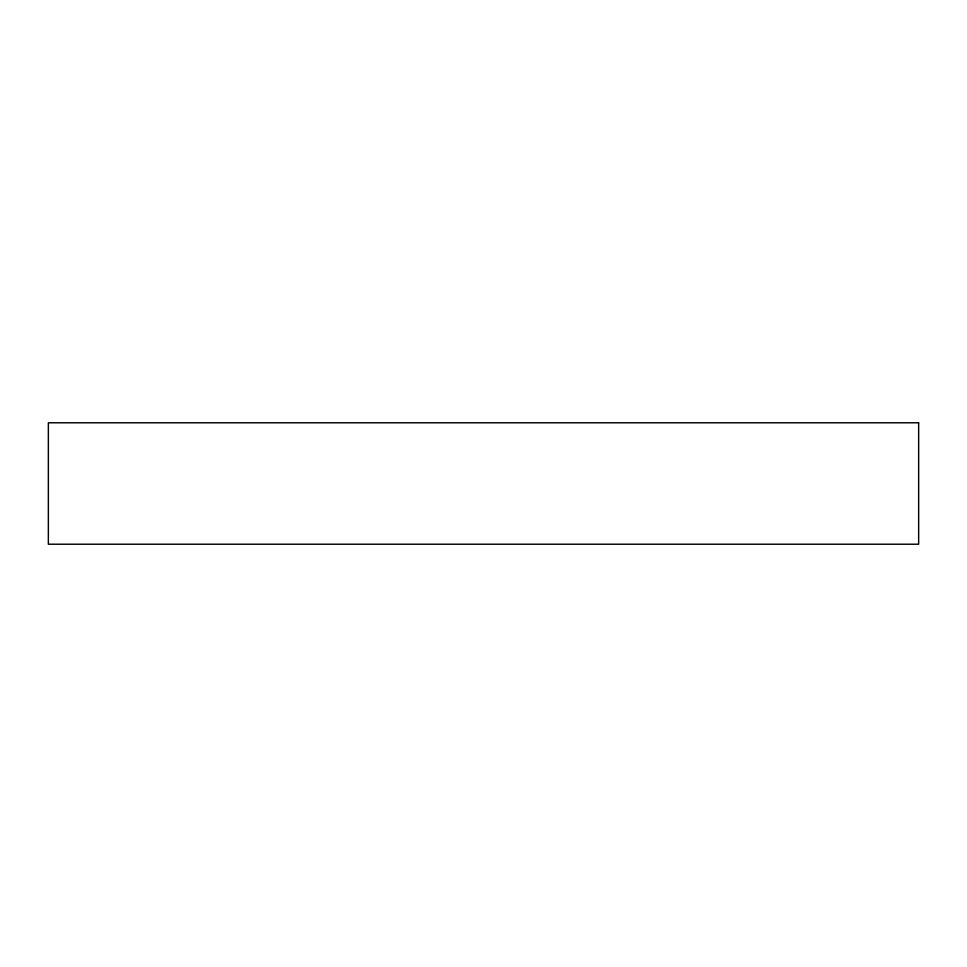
<?xml version="1.0" encoding="UTF-8"?>
<svg xmlns="http://www.w3.org/2000/svg" width="967" height="967" viewBox="0 0 967 967"><rect width="100%" height="100%" fill="white"/><g stroke="black" fill="none" stroke-linecap="round" stroke-linejoin="round"><path stroke-width="1.45" d="M918.65 422.784L48.35 422.784L48.35 544.216L918.65 544.216L918.65 422.784"/></g></svg>
